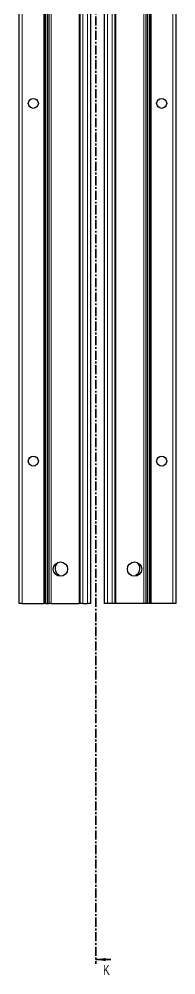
# Model space of a CAD drawing. Header units: millimetres. Extents: x -199 to 1181, y -1371 to 1507.
# Drawn here: x 594 to 703, y -1111 to -443 of the extents above; entities that cross this region are included whole.
import ezdxf

# ---------------------------------------------------------------- set-up
doc = ezdxf.new("R2010")
doc.units = ezdxf.units.MM
doc.linetypes.add('CENTER', pattern=[10.16, 6.35, -1.27, 1.27, -1.27])
doc.styles.add('SLDTEXTSTYLE0', font='TXT', dxfattribs={"width": 0.75})

msp = doc.modelspace()

# ---------------------------------------------------------------- linework, layer by layer
at = {"color": 7, "linetype": 'CENTER', "lineweight": 35}
msp.add_line((647.53, 1499.09), (647.53, -1103.67), dxfattribs=at)
at = {"color": 7, "linetype": 'Continuous', "lineweight": 25}
for p, q in [((594.1, -851.79), (594.1, 247.21)), ((613.89, 247.21), (613.89, -851.79)), ((613.93, 247.21), (613.93, -851.79)), ((636.6, -851.79), (636.6, 247.21)), ((643.8, 247.21), (643.8, -851.79)), ((653.8, -851.79), (653.8, 247.21)), ((661, 247.21), (661, -851.79)), ((683.67, -851.79), (683.67, 247.21)), ((683.71, -851.79), (683.71, 247.21)), ((703.5, 247.21), (703.5, -851.79)), ((612.1, -476.54), (612.1, -428.04)), ((685.5, -428.04), (685.5, -476.54)), ((612.16, -476.65), (612.1, -476.54)), ((612.1, -476.54), (612.1, -478.04)), ((612.1, -478.04), (612.16, -477.94)), ((612.1, -526.54), (612.1, -478.04)), ((612.16, -477.94), (612.16, -476.65)), ((685.5, -476.54), (685.44, -476.65)), ((685.44, -476.65), (685.44, -477.94)), ((685.44, -477.94), (685.5, -478.04)), ((685.5, -478.04), (685.5, -476.54)), ((685.5, -478.04), (685.5, -526.54)), ((612.16, -526.65), (612.1, -526.54)), ((612.1, -526.54), (612.1, -528.04)), ((612.16, -527.94), (612.16, -526.65)), ((685.5, -526.54), (685.44, -526.65)), ((685.44, -526.65), (685.44, -527.94)), ((685.5, -528.04), (685.5, -526.54)), ((612.1, -528.04), (612.16, -527.94)), ((612.1, -576.54), (612.1, -528.04)), ((685.44, -527.94), (685.5, -528.04)), ((685.5, -528.04), (685.5, -576.54)), ((612.16, -576.65), (612.1, -576.54)), ((612.1, -576.54), (612.1, -578.04)), ((612.1, -578.04), (612.16, -577.94)), ((612.1, -626.54), (612.1, -578.04)), ((612.16, -577.94), (612.16, -576.65)), ((685.5, -576.54), (685.44, -576.65)), ((685.44, -576.65), (685.44, -577.94)), ((685.44, -577.94), (685.5, -578.04)), ((685.5, -578.04), (685.5, -576.54)), ((685.5, -578.04), (685.5, -626.54)), ((612.16, -626.65), (612.1, -626.54)), ((612.1, -626.54), (612.1, -628.04)), ((612.16, -627.94), (612.16, -626.65)), ((685.5, -626.54), (685.44, -626.65)), ((685.44, -626.65), (685.44, -627.94)), ((685.5, -628.04), (685.5, -626.54)), ((612.1, -628.04), (612.16, -627.94)), ((612.1, -676.54), (612.1, -628.04)), ((685.44, -627.94), (685.5, -628.04)), ((685.5, -628.04), (685.5, -676.54)), ((612.16, -676.65), (612.1, -676.54)), ((612.1, -676.54), (612.1, -678.04)), ((612.1, -678.04), (612.16, -677.94)), ((612.1, -726.54), (612.1, -678.04)), ((612.16, -677.94), (612.16, -676.65)), ((685.5, -676.54), (685.44, -676.65)), ((685.44, -676.65), (685.44, -677.94)), ((685.44, -677.94), (685.5, -678.04)), ((685.5, -678.04), (685.5, -676.54)), ((685.5, -678.04), (685.5, -726.54)), ((612.16, -726.65), (612.1, -726.54)), ((612.1, -726.54), (612.1, -728.04)), ((612.1, -728.04), (612.16, -727.94)), ((612.1, -776.54), (612.1, -728.04)), ((612.16, -727.94), (612.16, -726.65)), ((685.5, -726.54), (685.44, -726.65)), ((685.44, -726.65), (685.44, -727.94)), ((685.44, -727.94), (685.5, -728.04)), ((685.5, -728.04), (685.5, -726.54)), ((685.5, -728.04), (685.5, -776.54)), ((612.16, -776.65), (612.1, -776.54)), ((612.1, -776.54), (612.1, -778.04)), ((612.1, -778.04), (612.16, -777.94)), ((612.1, -826.54), (612.1, -778.04)), ((612.16, -777.94), (612.16, -776.65)), ((685.5, -776.54), (685.44, -776.65)), ((685.44, -776.65), (685.44, -777.94)), ((685.44, -777.94), (685.5, -778.04)), ((685.5, -778.04), (685.5, -776.54)), ((685.5, -778.04), (685.5, -826.54)), ((612.16, -826.65), (612.1, -826.54)), ((612.1, -826.54), (612.1, -828.04)), ((612.1, -828.04), (612.16, -827.94)), ((612.1, -851.79), (612.1, -828.04)), ((612.16, -827.94), (612.16, -826.65)), ((685.5, -826.54), (685.44, -826.65)), ((685.44, -826.65), (685.44, -827.94)), ((685.44, -827.94), (685.5, -828.04)), ((685.5, -828.04), (685.5, -826.54)), ((685.5, -828.04), (685.5, -851.79)), ((622.15, -832.73), (622.15, -832.32)), ((675.45, -832.32), (675.45, -832.73)), ((596.1, -851.79), (594.1, -851.79)), ((596.1, -851.79), (611.45, -851.79)), ((612.1, -851.79), (611.45, -851.79)), ((612.69, -851.79), (612.1, -851.79)), ((612.69, -851.79), (613.89, -851.79)), ((613.89, -851.79), (613.93, -851.79)), ((613.93, -851.79), (615.13, -851.79)), ((616.55, -851.79), (615.13, -851.79)), ((616.55, -851.79), (635.95, -851.79)), ((636.6, -851.79), (635.95, -851.79)), ((638.6, -851.79), (636.6, -851.79)), ((638.6, -851.79), (641.8, -851.79)), ((643.8, -851.79), (641.8, -851.79)), ((655.8, -851.79), (653.8, -851.79)), ((659, -851.79), (655.8, -851.79)), ((661, -851.79), (659, -851.79)), ((661.65, -851.79), (661, -851.79)), ((681.05, -851.79), (661.65, -851.79)), ((682.47, -851.79), (681.05, -851.79)), ((683.67, -851.79), (682.47, -851.79)), ((683.71, -851.79), (683.67, -851.79)), ((684.91, -851.79), (683.71, -851.79)), ((685.5, -851.79), (684.91, -851.79)), ((686.15, -851.79), (685.5, -851.79)), ((701.5, -851.79), (686.15, -851.79)), ((703.5, -851.79), (701.5, -851.79))]:
    msp.add_line(p, q, dxfattribs=at)
at = {"color": 8, "linetype": 'Continuous', "lineweight": 18}
for p, q in [((596.1, 247.21), (596.1, -851.79)), ((611.45, -851.79), (611.45, 247.21)), ((612.69, 247.21), (612.69, -851.79)), ((615.13, -851.79), (615.13, 247.21)), ((616.55, 247.21), (616.55, -851.79)), ((635.95, -851.79), (635.95, 247.21)), ((638.6, 247.21), (638.6, -851.79)), ((641.8, -851.79), (641.8, 247.21)), ((655.8, 247.21), (655.8, -851.79)), ((659, -851.79), (659, 247.21)), ((661.65, 247.21), (661.65, -851.79)), ((681.05, -851.79), (681.05, 247.21)), ((682.47, 247.21), (682.47, -851.79)), ((684.91, -851.79), (684.91, 247.21)), ((686.15, 247.21), (686.15, -851.79)), ((701.5, -851.79), (701.5, 247.21))]:
    msp.add_line(p, q, dxfattribs=at)
at = {"color": 7, "linetype": 'Continuous', "lineweight": 35}
msp.add_line((658.17, -1100.67), (647.53, -1100.67), dxfattribs=at)
at = {"color": 7, "linetype": 'Continuous', "lineweight": 25}
for centre, radius in [((604, -502.29), 3.5), ((693.6, -502.29), 3.5), ((604, -752.29), 3.5), ((693.6, -752.29), 3.5), ((622.95, -827.79), 5), ((674.65, -827.79), 5)]:
    msp.add_circle(centre, radius, dxfattribs=at)
for centre, radius, start, end in [((624.45, -827.29), 5.25, 126.18914, 240.85926), ((673.15, -827.29), 5.25, 299.14074, 53.81086), ((621.65, -832.32), 0.5, 0, 60.85926), ((675.95, -832.32), 0.5, 119.14074, 180)]:
    msp.add_arc(centre, radius, start, end, dxfattribs=at)
at = {"color": 7, "linetype": 'Continuous', "lineweight": 35}
msp.add_solid([(647.53, -1100.67), (654.53, -1101.79), (654.53, -1099.55)], dxfattribs=at)

# ---------------------------------------------------------------- texts
at = {"color": 7, "linetype": 'Continuous', "insert": (652.67, -1104.38), "char_height": 7, "attachment_point": 1, "style": 'SLDTEXTSTYLE0'}
msp.add_mtext('K', dxfattribs=at)

doc.saveas('drawing.dxf')
